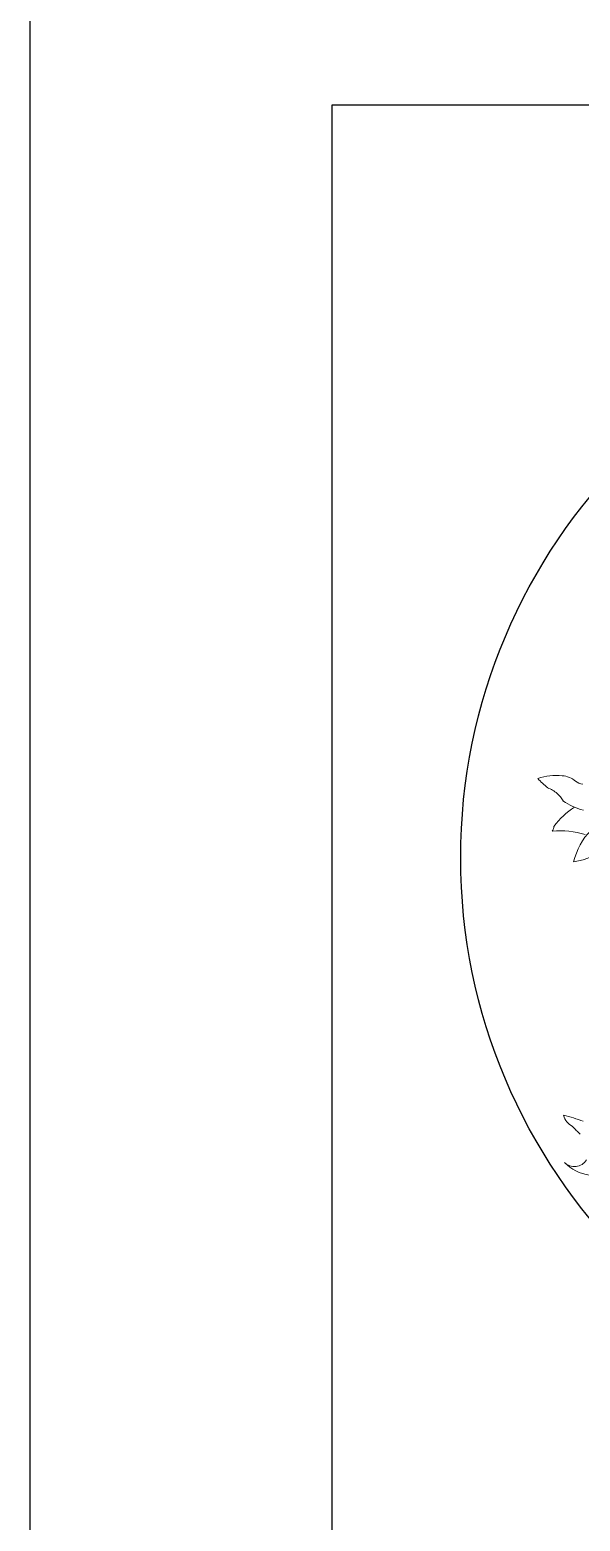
# Model space of a CAD drawing. Header units: inches. Extents: x 484217 to 497210, y -26946 to -21493.
# Drawn here: x 493848.09 to 493864.5, y -24117.61 to -24073.16 of the extents above; entities that cross this region are included whole.
import ezdxf

# ---------------------------------------------------------------- set-up
doc = ezdxf.new("R2010")
doc.units = ezdxf.units.IN
doc.header["$LTSCALE"] = 20
doc.header["$MEASUREMENT"] = 0
doc.layers.add('furniture', color=4, linetype='Continuous')
doc.layers.add('I-WALL-IN', color=3, linetype='Continuous')
doc.layers.add('PLANTS', color=84, linetype='Continuous', lineweight=13)

# ---------------------------------------------------------------- blocks, each defined once
blk = doc.blocks.new('A$C137A2C16')
at = {"layer": 'PLANTS'}
for centre, radius, start, end in [((12.87, 15.28), 4.93, 175.0094, 212.4027), ((10.06, 13.47), 1.59, 108.9244, 211.5553), ((40.53, 31.06), 33.27, 211.5856, 213.6788), ((-5.47, 11.17), 19.31, 0.519, 7.3563), ((14.72, 13.05), 1.92, 192.933, 242.5011), ((47.38, 4.02), 5.99, 78.0813, 160.5052), ((41.64, 13.83), 7.8, 270.6741, 330.0478), ((35.83, 5.88), 9.19, 341.2088, 4.5386), ((55.31, 6.11), 7.72, 182.4125, 201.1283), ((51.91, 4.88), 1.5, 172.8737, 207.1459), ((41.27, 11.56), 9.39, 294.0217, 313.3421), ((48.29, 3.02), 2.57, 350.9161, 27.4119), ((44.9, 2.22), 0.789, 75.3733, 117.7542), ((45.4, 0.45), 3.96, 31.4343, 46.7638), ((44.86, 0.67), 4.32, 8.7477, 25.1132), ((43.93, 3.58), 6.96, 329.0844, 352.0289), ((57.38, 5.2), 9.1, 205.143, 214.8294)]:
    blk.add_arc(centre, radius, start, end, dxfattribs=at)

msp = doc.modelspace()

# ---------------------------------------------------------------- linework, layer by layer
at = {"layer": 'furniture'}
msp.add_circle((493877.881, -24097.836), 16.945, dxfattribs=at)
at = {"layer": 'I-WALL-IN'}
for p, q in [((493848.089, -24066.41, 6.93), (493848.089, -24184.967, 6.93)), ((494053.872, -24075.41, 6.93), (493857.089, -24075.41, 6.93)), ((493857.089, -24075.41, 6.93), (493857.089, -24184.967, 6.93))]:
    msp.add_line(p, q, dxfattribs=at)

# ---------------------------------------------------------------- block references
at = {"layer": 'PLANTS', "xscale": -0.266257615534413, "yscale": 0.2662576154863927, "zscale": 0.2662576154888036, "rotation": 256.9354429759433}
msp.add_blockref('A$C137A2C16', (493860.226, -24108.416, 6.93), dxfattribs=at)

doc.saveas('drawing.dxf')
